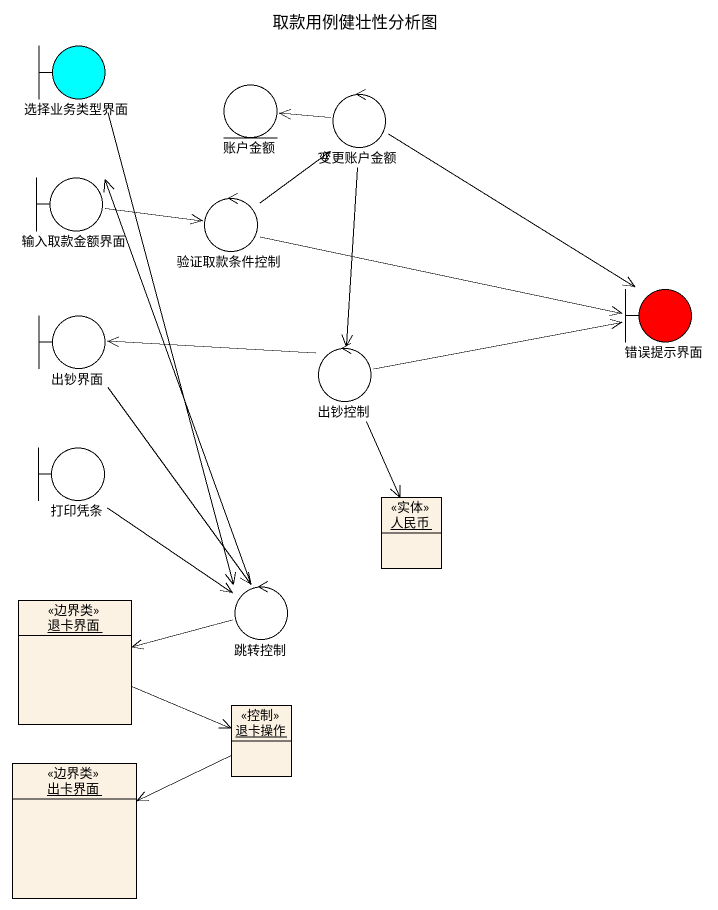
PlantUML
@startuml
title 取款用例健壮性分析图
allowmixing
hide circle
hide empty members
boundary 选择业务类型界面 #00FFFF
entity 账户金额
control 变更账户金额
boundary 输入取款金额界面
control 验证取款条件控制
boundary 出钞界面
boundary 错误提示界面 #FF0000
control 出钞控制
boundary 打印凭条
object 人民币 <<实体>>
object 退卡界面 <<边界类>>
control 跳转控制
object 退卡操作 <<控制>>
object 出卡界面 <<边界类>>
选择业务类型界面 --> 跳转控制
变更账户金额 -left-> 账户金额
变更账户金额 --> 错误提示界面
变更账户金额 --> 出钞控制
输入取款金额界面 -right-> 验证取款条件控制
验证取款条件控制 -up-> 变更账户金额
验证取款条件控制 -right-> 错误提示界面
出钞界面 --> 跳转控制
出钞控制 -left-> 出钞界面
出钞控制 -right-> 错误提示界面
出钞控制 --> 人民币
打印凭条 --> 跳转控制
退卡界面 -right-> 退卡操作
跳转控制 -up-> 输入取款金额界面
跳转控制 -left-> 退卡界面
退卡操作 -left-> 出卡界面
@enduml
